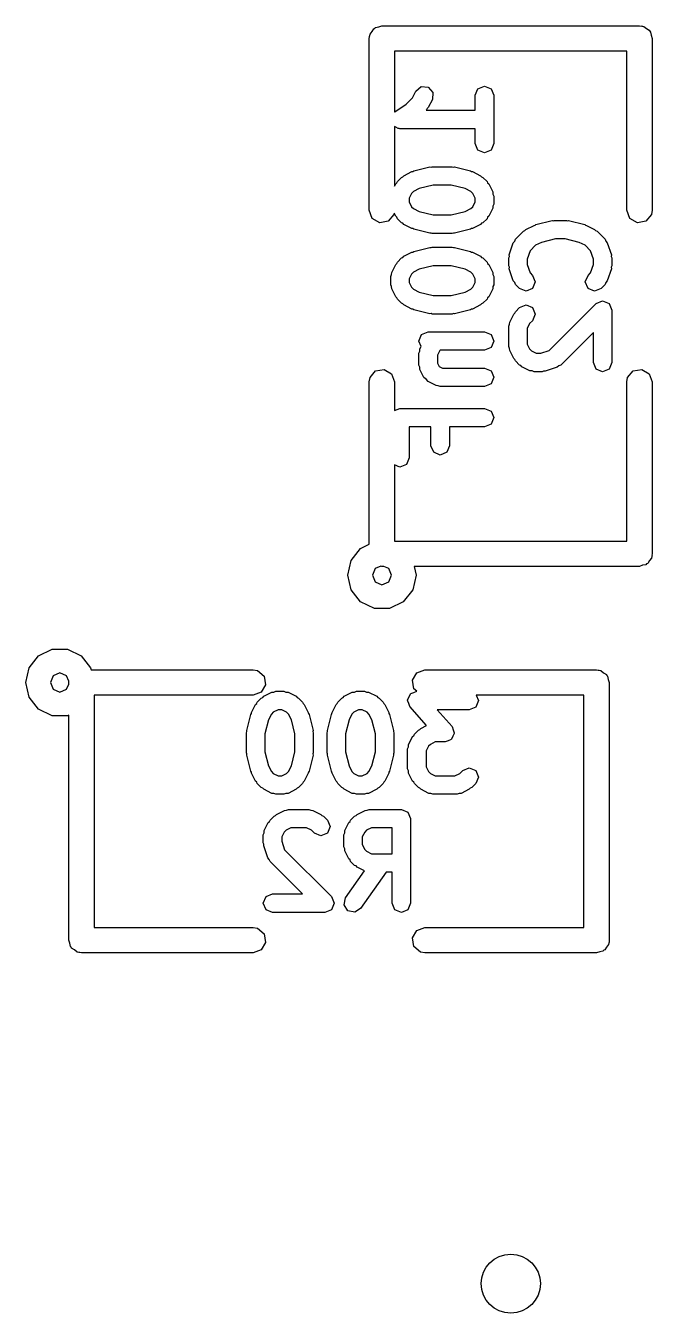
# Model space of a CAD drawing. Extents: x 0.14 to 1.5, y 0.06 to 1.54.
# Drawn here: x 0.827 to 0.973, y 1.2431 to 1.543 of the extents above; entities that cross this region are included whole.
import ezdxf

# ---------------------------------------------------------------- set-up
doc = ezdxf.new("R2010")
doc.units = 0
doc.header["$MEASUREMENT"] = 0
doc.layers.add('BLACK', color=7, linetype='CONTINUOUS')

msp = doc.modelspace()

# ---------------------------------------------------------------- linework, layer by layer
at = {"layer": 'BLACK', "linetype": 'CONTINUOUS'}
for p, q in [((0.907225, 1.54101), (0.907718, 1.5416)), ((0.907718, 1.5416), (0.908102, 1.54226)), ((0.908102, 1.54226), (0.908352, 1.54235)), ((0.908352, 1.54235), (0.908524, 1.54256)), ((0.908524, 1.54256), (0.909279, 1.54269)), ((0.909279, 1.54269), (0.91, 1.54295)), ((0.91, 1.54295), (0.97, 1.54295)), ((0.97, 1.54295), (0.970384, 1.54289)), ((0.970384, 1.54289), (0.970513, 1.54291)), ((0.970513, 1.54291), (0.970626, 1.54284)), ((0.970626, 1.54284), (0.97101, 1.54277)), ((0.97101, 1.54277), (0.971598, 1.54228)), ((0.971598, 1.54228), (0.972262, 1.5419)), ((0.972262, 1.5419), (0.972353, 1.54165)), ((0.972353, 1.54165), (0.972557, 1.54148)), ((0.972557, 1.54148), (0.97269, 1.54072)), ((0.907047, 1.54), (0.907115, 1.54038)), ((0.907047, 1.5), (0.907047, 1.54)), ((0.907092, 1.54051), (0.907158, 1.54063)), ((0.907115, 1.54038), (0.907092, 1.54051)), ((0.907158, 1.54063), (0.907225, 1.54101)), ((0.97269, 1.54072), (0.972953, 1.54)), ((0.972953, 1.54), (0.972953, 1.5)), ((0.967047, 1.53705), (0.912953, 1.53705)), ((0.912953, 1.53705), (0.912953, 1.52284)), ((0.967047, 1.5), (0.967047, 1.53705)), ((0.917113, 1.52614), (0.917896, 1.52771)), ((0.917896, 1.52771), (0.919139, 1.52878)), ((0.919139, 1.52878), (0.92078, 1.52867)), ((0.92078, 1.52867), (0.921858, 1.52743)), ((0.921858, 1.52743), (0.921742, 1.52578)), ((0.93174, 1.52675), (0.93237, 1.52827)), ((0.93174, 1.52327), (0.93174, 1.52675)), ((0.93237, 1.52827), (0.93389, 1.5289)), ((0.93389, 1.5289), (0.93541, 1.52827)), ((0.93541, 1.52827), (0.93604, 1.52675)), ((0.93604, 1.52675), (0.93604, 1.51549)), ((0.912997, 1.52291), (0.915635, 1.52466)), ((0.915635, 1.52466), (0.917113, 1.52614)), ((0.920401, 1.52335), (0.920319, 1.52327)), ((0.920319, 1.52327), (0.93174, 1.52327)), ((0.920536, 1.52368), (0.920401, 1.52335)), ((0.920803, 1.52391), (0.920536, 1.52368)), ((0.921742, 1.52578), (0.920803, 1.52391)), ((0.912953, 1.52284), (0.912997, 1.52291)), ((0.913248, 1.51936), (0.912953, 1.51948)), ((0.912953, 1.51948), (0.912953, 1.50563)), ((0.913768, 1.51901), (0.913248, 1.51936)), ((0.913985, 1.51905), (0.913768, 1.51901)), ((0.91419, 1.51897), (0.913985, 1.51905)), ((0.93174, 1.51897), (0.91419, 1.51897)), ((0.93174, 1.51549), (0.93174, 1.51897)), ((0.93237, 1.51397), (0.93174, 1.51549)), ((0.93604, 1.51549), (0.93541, 1.51397)), ((0.93389, 1.51334), (0.93237, 1.51397)), ((0.93541, 1.51397), (0.93389, 1.51334)), ((0.915105, 1.50803), (0.916981, 1.50897)), ((0.916981, 1.50897), (0.917225, 1.50899)), ((0.917225, 1.50899), (0.917421, 1.50913)), ((0.917421, 1.50913), (0.921173, 1.51007)), ((0.921173, 1.51007), (0.921443, 1.51003)), ((0.921443, 1.51003), (0.921695, 1.51013)), ((0.921695, 1.51013), (0.926385, 1.51013)), ((0.926385, 1.51013), (0.926637, 1.51003)), ((0.926637, 1.51003), (0.926907, 1.51007)), ((0.926907, 1.51007), (0.930659, 1.50913)), ((0.930659, 1.50913), (0.930855, 1.50899)), ((0.930855, 1.50899), (0.931099, 1.50897)), ((0.931099, 1.50897), (0.932975, 1.50803)), ((0.912953, 1.50563), (0.913205, 1.50613)), ((0.913205, 1.50613), (0.913472, 1.50636)), ((0.913472, 1.50636), (0.913608, 1.50669)), ((0.913608, 1.50669), (0.914546, 1.50763)), ((0.914546, 1.50763), (0.914873, 1.50776)), ((0.914873, 1.50776), (0.915105, 1.50803)), ((0.921959, 1.50583), (0.918693, 1.50502)), ((0.926121, 1.50583), (0.921959, 1.50583)), ((0.929387, 1.50502), (0.926121, 1.50583)), ((0.932975, 1.50803), (0.933207, 1.50776)), ((0.933207, 1.50776), (0.933534, 1.50763)), ((0.933534, 1.50763), (0.934472, 1.50669)), ((0.934472, 1.50669), (0.934608, 1.50636)), ((0.934608, 1.50636), (0.934875, 1.50613)), ((0.934875, 1.50613), (0.935813, 1.50425)), ((0.916895, 1.5039), (0.91634, 1.50279)), ((0.91634, 1.50279), (0.91634, 1.50192)), ((0.91734, 1.50434), (0.916895, 1.5039)), ((0.918693, 1.50502), (0.91734, 1.50434)), ((0.93074, 1.50434), (0.929387, 1.50502)), ((0.931185, 1.5039), (0.93074, 1.50434)), ((0.93174, 1.50279), (0.931185, 1.5039)), ((0.93174, 1.50192), (0.93174, 1.50279)), ((0.935813, 1.50425), (0.935848, 1.50376)), ((0.935848, 1.50376), (0.93604, 1.50329)), ((0.93604, 1.50329), (0.93604, 1.50142)), ((0.907738, 1.4981), (0.907047, 1.5)), ((0.912833, 1.49932), (0.912775, 1.49899)), ((0.913205, 1.49858), (0.912833, 1.49932)), ((0.91634, 1.50192), (0.916895, 1.50081)), ((0.916895, 1.50081), (0.91734, 1.50037)), ((0.91734, 1.50037), (0.918693, 1.49969)), ((0.918693, 1.49969), (0.921959, 1.49888)), ((0.92612, 1.49888), (0.929387, 1.49969)), ((0.929387, 1.49969), (0.93074, 1.50037)), ((0.93074, 1.50037), (0.931185, 1.50081)), ((0.931185, 1.50081), (0.93174, 1.50192)), ((0.935813, 1.50046), (0.934875, 1.49858)), ((0.935848, 1.50095), (0.935813, 1.50046)), ((0.93604, 1.50142), (0.935848, 1.50095)), ((0.967738, 1.4981), (0.967047, 1.5)), ((0.972953, 1.5), (0.972775, 1.49899)), ((0.909487, 1.49709), (0.907738, 1.4981)), ((0.911476, 1.49744), (0.909487, 1.49709)), ((0.912775, 1.49899), (0.911476, 1.49744)), ((0.913472, 1.49835), (0.913205, 1.49858)), ((0.913608, 1.49802), (0.913472, 1.49835)), ((0.914546, 1.49708), (0.913608, 1.49802)), ((0.914873, 1.49695), (0.914546, 1.49708)), ((0.915105, 1.49668), (0.914873, 1.49695)), ((0.916981, 1.49574), (0.915105, 1.49668)), ((0.921959, 1.49888), (0.92612, 1.49888)), ((0.932975, 1.49668), (0.931099, 1.49574)), ((0.933207, 1.49695), (0.932975, 1.49668)), ((0.933534, 1.49708), (0.933207, 1.49695)), ((0.934472, 1.49802), (0.933534, 1.49708)), ((0.934608, 1.49835), (0.934472, 1.49802)), ((0.934875, 1.49858), (0.934608, 1.49835)), ((0.943543, 1.49553), (0.945419, 1.49646)), ((0.945419, 1.49646), (0.945663, 1.49648)), ((0.945663, 1.49648), (0.945859, 1.49663)), ((0.945859, 1.49663), (0.949611, 1.49756)), ((0.949611, 1.49756), (0.949881, 1.49752)), ((0.949881, 1.49752), (0.950133, 1.49763)), ((0.950133, 1.49763), (0.952947, 1.49763)), ((0.952947, 1.49763), (0.953199, 1.49752)), ((0.953199, 1.49752), (0.953469, 1.49756)), ((0.953469, 1.49756), (0.957221, 1.49663)), ((0.957221, 1.49663), (0.957417, 1.49648)), ((0.957417, 1.49648), (0.957661, 1.49646)), ((0.957661, 1.49646), (0.959537, 1.49553)), ((0.969487, 1.49709), (0.967738, 1.4981)), ((0.971476, 1.49744), (0.969487, 1.49709)), ((0.972775, 1.49899), (0.971476, 1.49744)), ((0.917225, 1.49572), (0.916981, 1.49574)), ((0.917421, 1.49558), (0.917225, 1.49572)), ((0.921173, 1.49464), (0.917421, 1.49558)), ((0.921443, 1.49468), (0.921173, 1.49464)), ((0.921695, 1.49458), (0.921443, 1.49468)), ((0.926385, 1.49458), (0.921695, 1.49458)), ((0.926637, 1.49468), (0.926385, 1.49458)), ((0.926907, 1.49464), (0.926637, 1.49468)), ((0.930659, 1.49558), (0.926907, 1.49464)), ((0.930855, 1.49572), (0.930659, 1.49558)), ((0.931099, 1.49574), (0.930855, 1.49572)), ((0.940916, 1.49278), (0.941108, 1.49325)), ((0.941108, 1.49325), (0.942984, 1.49512)), ((0.942984, 1.49512), (0.943311, 1.49526)), ((0.943311, 1.49526), (0.943543, 1.49553)), ((0.950398, 1.49333), (0.947131, 1.49251)), ((0.952683, 1.49333), (0.950398, 1.49333)), ((0.955949, 1.49251), (0.952683, 1.49333)), ((0.959537, 1.49553), (0.959769, 1.49526)), ((0.959769, 1.49526), (0.960096, 1.49512)), ((0.960096, 1.49512), (0.961972, 1.49325)), ((0.961972, 1.49325), (0.962164, 1.49278)), ((0.915105, 1.48927), (0.916981, 1.49021)), ((0.916981, 1.49021), (0.917225, 1.49022)), ((0.917225, 1.49022), (0.917421, 1.49037)), ((0.917421, 1.49037), (0.921173, 1.49131)), ((0.921173, 1.49131), (0.921443, 1.49127)), ((0.921443, 1.49127), (0.921695, 1.49137)), ((0.921695, 1.49137), (0.926385, 1.49137)), ((0.926385, 1.49137), (0.926637, 1.49127)), ((0.926637, 1.49127), (0.926907, 1.49131)), ((0.926907, 1.49131), (0.930659, 1.49037)), ((0.930659, 1.49037), (0.930855, 1.49022)), ((0.930855, 1.49022), (0.931099, 1.49021)), ((0.931099, 1.49021), (0.932975, 1.48927)), ((0.93965, 1.48959), (0.940588, 1.49241)), ((0.940588, 1.49241), (0.940916, 1.49278)), ((0.944507, 1.49056), (0.94384, 1.48856)), ((0.945778, 1.49184), (0.944507, 1.49056)), ((0.947131, 1.49251), (0.945778, 1.49184)), ((0.957302, 1.49184), (0.955949, 1.49251)), ((0.958573, 1.49056), (0.957302, 1.49184)), ((0.95924, 1.48856), (0.958573, 1.49056)), ((0.962164, 1.49278), (0.962492, 1.49241)), ((0.962492, 1.49241), (0.96343, 1.48959)), ((0.912267, 1.48549), (0.913205, 1.48737)), ((0.913205, 1.48737), (0.913472, 1.4876)), ((0.913472, 1.4876), (0.913608, 1.48793)), ((0.913608, 1.48793), (0.914546, 1.48887)), ((0.914546, 1.48887), (0.914873, 1.489)), ((0.914873, 1.489), (0.915105, 1.48927)), ((0.932975, 1.48927), (0.933207, 1.489)), ((0.933207, 1.489), (0.933534, 1.48887)), ((0.933534, 1.48887), (0.934472, 1.48793)), ((0.934472, 1.48793), (0.934608, 1.4876)), ((0.934608, 1.4876), (0.934875, 1.48737)), ((0.934875, 1.48737), (0.935813, 1.48549)), ((0.93954, 1.48891), (0.939675, 1.48924)), ((0.93954, 1.48704), (0.93954, 1.48891)), ((0.939675, 1.48924), (0.93965, 1.48959)), ((0.94384, 1.48856), (0.94384, 1.48738)), ((0.94384, 1.48738), (0.944507, 1.48538)), ((0.958573, 1.48538), (0.95924, 1.48738)), ((0.95924, 1.48738), (0.95924, 1.48856)), ((0.96343, 1.48959), (0.963405, 1.48924)), ((0.963405, 1.48924), (0.96354, 1.48891)), ((0.96354, 1.48891), (0.96354, 1.48704)), ((0.91204, 1.48453), (0.912231, 1.48499)), ((0.91204, 1.48265), (0.91204, 1.48453)), ((0.912231, 1.48499), (0.912267, 1.48549)), ((0.916895, 1.48513), (0.91634, 1.48402)), ((0.91734, 1.48558), (0.916895, 1.48513)), ((0.918693, 1.48625), (0.91734, 1.48558)), ((0.921959, 1.48707), (0.918693, 1.48625)), ((0.926121, 1.48707), (0.921959, 1.48707)), ((0.929387, 1.48625), (0.926121, 1.48707)), ((0.93074, 1.48558), (0.929387, 1.48625)), ((0.931185, 1.48513), (0.93074, 1.48558)), ((0.93174, 1.48402), (0.931185, 1.48513)), ((0.935813, 1.48549), (0.935848, 1.48499)), ((0.935848, 1.48499), (0.93604, 1.48453)), ((0.93604, 1.48453), (0.93604, 1.48265)), ((0.939675, 1.48671), (0.93954, 1.48704)), ((0.93965, 1.48636), (0.939675, 1.48671)), ((0.940588, 1.48354), (0.93965, 1.48636)), ((0.944507, 1.48538), (0.945086, 1.4848)), ((0.945086, 1.4848), (0.945716, 1.48328)), ((0.957364, 1.48328), (0.957994, 1.4848)), ((0.957994, 1.4848), (0.958573, 1.48538)), ((0.96343, 1.48636), (0.962492, 1.48354)), ((0.96354, 1.48704), (0.963405, 1.48671)), ((0.963405, 1.48671), (0.96343, 1.48636)), ((0.912231, 1.48219), (0.91204, 1.48265)), ((0.912267, 1.48169), (0.912231, 1.48219)), ((0.913205, 1.47982), (0.912267, 1.48169)), ((0.91634, 1.48402), (0.91634, 1.48316)), ((0.91634, 1.48316), (0.916895, 1.48205)), ((0.916895, 1.48205), (0.91734, 1.48161)), ((0.91734, 1.48161), (0.918693, 1.48093)), ((0.929387, 1.48093), (0.93074, 1.48161)), ((0.93074, 1.48161), (0.931185, 1.48205)), ((0.931185, 1.48205), (0.93174, 1.48316)), ((0.93174, 1.48316), (0.93174, 1.48402)), ((0.935813, 1.48169), (0.934875, 1.47982)), ((0.935848, 1.48219), (0.935813, 1.48169)), ((0.93604, 1.48265), (0.935848, 1.48219)), ((0.940916, 1.48316), (0.940588, 1.48354)), ((0.941108, 1.4827), (0.940916, 1.48316)), ((0.942046, 1.48176), (0.941108, 1.4827)), ((0.943566, 1.48113), (0.942046, 1.48176)), ((0.945086, 1.48176), (0.943566, 1.48113)), ((0.945716, 1.48328), (0.945086, 1.48176)), ((0.957994, 1.48176), (0.957364, 1.48328)), ((0.959514, 1.48113), (0.957994, 1.48176)), ((0.961034, 1.48176), (0.959514, 1.48113)), ((0.961972, 1.4827), (0.961034, 1.48176)), ((0.962164, 1.48316), (0.961972, 1.4827)), ((0.962492, 1.48354), (0.962164, 1.48316)), ((0.913472, 1.47959), (0.913205, 1.47982)), ((0.913608, 1.47926), (0.913472, 1.47959)), ((0.914546, 1.47832), (0.913608, 1.47926)), ((0.914873, 1.47818), (0.914546, 1.47832)), ((0.918693, 1.48093), (0.921959, 1.48011)), ((0.921959, 1.48011), (0.92612, 1.48011)), ((0.92612, 1.48011), (0.929387, 1.48093)), ((0.933534, 1.47832), (0.933207, 1.47818)), ((0.934472, 1.47926), (0.933534, 1.47832)), ((0.934608, 1.47959), (0.934472, 1.47926)), ((0.934875, 1.47982), (0.934608, 1.47959)), ((0.948971, 1.46734), (0.95987, 1.47824)), ((0.95987, 1.47824), (0.96139, 1.47887)), ((0.96139, 1.47887), (0.96291, 1.47824)), ((0.96291, 1.47824), (0.96354, 1.47672)), ((0.915105, 1.47792), (0.914873, 1.47818)), ((0.916981, 1.47698), (0.915105, 1.47792)), ((0.917225, 1.47696), (0.916981, 1.47698)), ((0.917421, 1.47682), (0.917225, 1.47696)), ((0.921173, 1.47588), (0.917421, 1.47682)), ((0.921443, 1.47592), (0.921173, 1.47588)), ((0.921695, 1.47581), (0.921443, 1.47592)), ((0.926385, 1.47581), (0.921695, 1.47581)), ((0.926637, 1.47592), (0.926385, 1.47581)), ((0.926907, 1.47588), (0.926637, 1.47592)), ((0.930659, 1.47682), (0.926907, 1.47588)), ((0.930855, 1.47696), (0.930659, 1.47682)), ((0.931099, 1.47698), (0.930855, 1.47696)), ((0.932975, 1.47792), (0.931099, 1.47698)), ((0.933207, 1.47818), (0.932975, 1.47792)), ((0.939767, 1.47393), (0.940705, 1.4758)), ((0.940705, 1.4758), (0.940972, 1.47603)), ((0.940972, 1.47603), (0.941108, 1.47636)), ((0.941108, 1.47636), (0.942046, 1.4773)), ((0.942046, 1.4773), (0.943566, 1.47793)), ((0.943566, 1.47793), (0.945086, 1.4773)), ((0.945086, 1.4773), (0.945716, 1.47578)), ((0.945716, 1.47578), (0.945086, 1.47426)), ((0.96354, 1.47672), (0.96354, 1.46452)), ((0.93954, 1.47296), (0.939731, 1.47343)), ((0.93954, 1.46827), (0.93954, 1.47296)), ((0.939731, 1.47343), (0.939767, 1.47393)), ((0.944395, 1.47357), (0.94384, 1.47246)), ((0.94384, 1.47246), (0.94384, 1.46878)), ((0.945086, 1.47426), (0.944395, 1.47357)), ((0.918607, 1.46952), (0.919236, 1.47104)), ((0.919129, 1.46826), (0.918607, 1.46952)), ((0.919236, 1.47104), (0.920757, 1.47167)), ((0.920757, 1.47167), (0.93389, 1.47167)), ((0.93389, 1.47167), (0.93541, 1.47104)), ((0.93541, 1.47104), (0.93604, 1.46952)), ((0.93604, 1.46952), (0.93541, 1.468)), ((0.95924, 1.47153), (0.951653, 1.46394)), ((0.95924, 1.46452), (0.95924, 1.47153)), ((0.918607, 1.46671), (0.918798, 1.46717)), ((0.918607, 1.46389), (0.918607, 1.46671)), ((0.918798, 1.46717), (0.918834, 1.46767)), ((0.918834, 1.46767), (0.919129, 1.46826)), ((0.923462, 1.46731), (0.922907, 1.4662)), ((0.923523, 1.46737), (0.923462, 1.46731)), ((0.93389, 1.46737), (0.923523, 1.46737)), ((0.93541, 1.468), (0.93389, 1.46737)), ((0.939731, 1.46781), (0.93954, 1.46827)), ((0.939767, 1.46731), (0.939731, 1.46781)), ((0.940705, 1.46544), (0.939767, 1.46731)), ((0.94384, 1.46878), (0.944395, 1.46767)), ((0.944395, 1.46767), (0.94484, 1.46723)), ((0.94484, 1.46723), (0.94595, 1.46667)), ((0.94595, 1.46667), (0.94697, 1.46667)), ((0.94697, 1.46667), (0.948971, 1.46734)), ((0.918798, 1.46343), (0.918607, 1.46389)), ((0.918834, 1.46293), (0.918798, 1.46343)), ((0.922907, 1.4662), (0.922907, 1.4644)), ((0.922907, 1.4644), (0.923297, 1.46362)), ((0.923297, 1.46362), (0.924078, 1.46323)), ((0.924078, 1.46323), (0.93389, 1.46323)), ((0.93389, 1.46323), (0.93541, 1.4626)), ((0.940972, 1.4652), (0.940705, 1.46544)), ((0.941108, 1.46488), (0.940972, 1.4652)), ((0.942046, 1.46394), (0.941108, 1.46488)), ((0.942373, 1.4638), (0.942046, 1.46394)), ((0.942605, 1.46354), (0.942373, 1.4638)), ((0.944481, 1.4626), (0.942605, 1.46354)), ((0.950813, 1.46342), (0.947998, 1.46248)), ((0.951191, 1.46375), (0.950813, 1.46342)), ((0.951653, 1.46394), (0.951191, 1.46375)), ((0.95987, 1.463), (0.95924, 1.46452)), ((0.96354, 1.46452), (0.96291, 1.463)), ((0.907047, 1.46), (0.907225, 1.46101)), ((0.907225, 1.46101), (0.908524, 1.46256)), ((0.908524, 1.46256), (0.910513, 1.46291)), ((0.910513, 1.46291), (0.912262, 1.4619)), ((0.912262, 1.4619), (0.912953, 1.46)), ((0.919772, 1.46106), (0.918834, 1.46293)), ((0.920287, 1.46061), (0.919772, 1.46106)), ((0.920733, 1.46009), (0.920287, 1.46061)), ((0.93541, 1.4626), (0.93604, 1.46108)), ((0.93604, 1.46108), (0.93541, 1.45956)), ((0.94498, 1.46256), (0.944481, 1.4626)), ((0.945442, 1.46237), (0.94498, 1.46256)), ((0.947319, 1.46237), (0.945442, 1.46237)), ((0.947645, 1.46251), (0.947319, 1.46237)), ((0.947998, 1.46248), (0.947645, 1.46251)), ((0.96139, 1.46237), (0.95987, 1.463)), ((0.96291, 1.463), (0.96139, 1.46237)), ((0.967047, 1.46), (0.967225, 1.46101)), ((0.967225, 1.46101), (0.968524, 1.46256)), ((0.968524, 1.46256), (0.970513, 1.46291)), ((0.970513, 1.46291), (0.972262, 1.4619)), ((0.972262, 1.4619), (0.972953, 1.46)), ((0.907047, 1.42218), (0.907047, 1.46)), ((0.912953, 1.46), (0.912953, 1.45334)), ((0.922609, 1.45916), (0.920733, 1.46009)), ((0.923109, 1.45912), (0.922609, 1.45916)), ((0.923571, 1.45893), (0.923109, 1.45912)), ((0.93389, 1.45893), (0.923571, 1.45893)), ((0.93541, 1.45956), (0.93389, 1.45893)), ((0.967047, 1.42295), (0.967047, 1.46)), ((0.972953, 1.46), (0.972953, 1.42)), ((0.912953, 1.45334), (0.91419, 1.45385)), ((0.91419, 1.45385), (0.93389, 1.45385)), ((0.93389, 1.45385), (0.93541, 1.45322)), ((0.93541, 1.45322), (0.93604, 1.4517)), ((0.93604, 1.4517), (0.93541, 1.45018)), ((0.921421, 1.44955), (0.91634, 1.44955)), ((0.91634, 1.44955), (0.91634, 1.44232)), ((0.921421, 1.44513), (0.921421, 1.44955)), ((0.93389, 1.44955), (0.925721, 1.44955)), ((0.925721, 1.44955), (0.925721, 1.44513)), ((0.93541, 1.45018), (0.93389, 1.44955)), ((0.91634, 1.44232), (0.91571, 1.4408)), ((0.922051, 1.44361), (0.921421, 1.44513)), ((0.923571, 1.44298), (0.922051, 1.44361)), ((0.925091, 1.44361), (0.923571, 1.44298)), ((0.925721, 1.44513), (0.925091, 1.44361)), ((0.91419, 1.44017), (0.912953, 1.44068)), ((0.912953, 1.44068), (0.912953, 1.42295)), ((0.91571, 1.4408), (0.91419, 1.44017)), ((0.905042, 1.42122), (0.907047, 1.42218)), ((0.912953, 1.42295), (0.967047, 1.42295)), ((0.902047, 1.415), (0.902835, 1.41845)), ((0.902835, 1.41845), (0.905042, 1.42122)), ((0.972282, 1.4184), (0.971898, 1.41774)), ((0.972775, 1.41899), (0.972282, 1.4184)), ((0.972842, 1.41937), (0.972775, 1.41899)), ((0.972908, 1.41949), (0.972842, 1.41937)), ((0.972953, 1.42), (0.972885, 1.41962)), ((0.972885, 1.41962), (0.972908, 1.41949)), ((0.908433, 1.41657), (0.907784, 1.415)), ((0.909714, 1.4171), (0.908433, 1.41657)), ((0.91, 1.41705), (0.909714, 1.4171)), ((0.910407, 1.41705), (0.91, 1.41705)), ((0.911567, 1.41657), (0.910407, 1.41705)), ((0.912216, 1.415), (0.911567, 1.41657)), ((0.97, 1.41705), (0.917486, 1.41705)), ((0.917486, 1.41705), (0.917953, 1.415)), ((0.970721, 1.41731), (0.97, 1.41705)), ((0.971476, 1.41744), (0.970721, 1.41731)), ((0.971648, 1.41765), (0.971476, 1.41744)), ((0.971898, 1.41774), (0.971648, 1.41765)), ((0.902835, 1.41155), (0.902047, 1.415)), ((0.907784, 1.415), (0.908433, 1.41343)), ((0.908433, 1.41343), (0.91, 1.41278)), ((0.91, 1.41278), (0.911567, 1.41343)), ((0.911567, 1.41343), (0.912216, 1.415)), ((0.917953, 1.415), (0.917165, 1.41155)), ((0.905042, 1.40878), (0.902835, 1.41155)), ((0.917165, 1.41155), (0.914958, 1.40878)), ((0.90823, 1.40725), (0.905042, 1.40878)), ((0.91177, 1.40725), (0.90823, 1.40725)), ((0.914958, 1.40878), (0.91177, 1.40725)), ((0.830042, 1.39622), (0.83323, 1.39775)), ((0.83323, 1.39775), (0.83677, 1.39775)), ((0.83677, 1.39775), (0.839958, 1.39622)), ((0.827835, 1.39345), (0.830042, 1.39622)), ((0.839958, 1.39622), (0.842165, 1.39345)), ((0.827047, 1.39), (0.827835, 1.39345)), ((0.833433, 1.39157), (0.832784, 1.39)), ((0.835, 1.39222), (0.833433, 1.39157)), ((0.836567, 1.39157), (0.835, 1.39222)), ((0.837098, 1.39029), (0.836567, 1.39157)), ((0.842165, 1.39345), (0.842279, 1.39295)), ((0.842279, 1.39295), (0.88, 1.39295)), ((0.88, 1.39295), (0.88101, 1.39277)), ((0.88101, 1.39277), (0.882557, 1.39148)), ((0.882557, 1.39148), (0.882908, 1.38949)), ((0.917092, 1.39051), (0.918102, 1.39226)), ((0.918102, 1.39226), (0.92, 1.39295)), ((0.92, 1.39295), (0.96, 1.39295)), ((0.96, 1.39295), (0.960384, 1.39289)), ((0.960384, 1.39289), (0.960513, 1.39291)), ((0.960513, 1.39291), (0.960626, 1.39284)), ((0.960626, 1.39284), (0.96101, 1.39277)), ((0.96101, 1.39277), (0.961598, 1.39228)), ((0.961598, 1.39228), (0.962262, 1.3919)), ((0.962262, 1.3919), (0.962353, 1.39165)), ((0.962353, 1.39165), (0.962557, 1.39148)), ((0.962557, 1.39148), (0.96269, 1.39072)), ((0.827835, 1.38655), (0.827047, 1.39)), ((0.832784, 1.39), (0.833433, 1.38843)), ((0.833433, 1.38843), (0.835, 1.38778)), ((0.835, 1.38778), (0.836567, 1.38843)), ((0.836567, 1.38843), (0.837047, 1.38959)), ((0.837047, 1.39), (0.837098, 1.39029)), ((0.837047, 1.38959), (0.837047, 1.39)), ((0.882908, 1.38949), (0.881898, 1.38774)), ((0.917443, 1.38852), (0.917092, 1.39051)), ((0.918121, 1.38795), (0.917443, 1.38852)), ((0.96269, 1.39072), (0.962953, 1.39)), ((0.962953, 1.39), (0.962953, 1.33)), ((0.830042, 1.38378), (0.827835, 1.38655)), ((0.88, 1.38705), (0.842953, 1.38705)), ((0.842953, 1.38705), (0.842953, 1.33295)), ((0.881898, 1.38774), (0.88, 1.38705)), ((0.88083, 1.38513), (0.880965, 1.38545)), ((0.880965, 1.38545), (0.881904, 1.38639)), ((0.881904, 1.38639), (0.88223, 1.38653)), ((0.88223, 1.38653), (0.882462, 1.38679)), ((0.882462, 1.38679), (0.884339, 1.38773)), ((0.884339, 1.38773), (0.884838, 1.38777)), ((0.884838, 1.38777), (0.8853, 1.38796)), ((0.8853, 1.38796), (0.887176, 1.38796)), ((0.887176, 1.38796), (0.887639, 1.38777)), ((0.887639, 1.38777), (0.888138, 1.38773)), ((0.888138, 1.38773), (0.890014, 1.38679)), ((0.890014, 1.38679), (0.890246, 1.38653)), ((0.890246, 1.38653), (0.890573, 1.38639)), ((0.890573, 1.38639), (0.891511, 1.38545)), ((0.891511, 1.38545), (0.891646, 1.38513)), ((0.899592, 1.38513), (0.899727, 1.38545)), ((0.899727, 1.38545), (0.900665, 1.38639)), ((0.900665, 1.38639), (0.900992, 1.38653)), ((0.900992, 1.38653), (0.901224, 1.38679)), ((0.901224, 1.38679), (0.9031, 1.38773)), ((0.9031, 1.38773), (0.9036, 1.38777)), ((0.9036, 1.38777), (0.904062, 1.38796)), ((0.904062, 1.38796), (0.905938, 1.38796)), ((0.905938, 1.38796), (0.9064, 1.38777)), ((0.9064, 1.38777), (0.9069, 1.38773)), ((0.9069, 1.38773), (0.908776, 1.38679)), ((0.908776, 1.38679), (0.909008, 1.38653)), ((0.909008, 1.38653), (0.909334, 1.38639)), ((0.909334, 1.38639), (0.910273, 1.38545)), ((0.910273, 1.38545), (0.910408, 1.38513)), ((0.915983, 1.38581), (0.916013, 1.38588)), ((0.916273, 1.38511), (0.915983, 1.38581)), ((0.915988, 1.38595), (0.916324, 1.38663)), ((0.916013, 1.38588), (0.915988, 1.38595)), ((0.916324, 1.38663), (0.916613, 1.38733)), ((0.916613, 1.38733), (0.916684, 1.38736)), ((0.916684, 1.38736), (0.916718, 1.38743)), ((0.916718, 1.38743), (0.917434, 1.38767)), ((0.917434, 1.38767), (0.918121, 1.38795)), ((0.932479, 1.38581), (0.931849, 1.38429)), ((0.957047, 1.38705), (0.931966, 1.38705)), ((0.931966, 1.38705), (0.932479, 1.38581)), ((0.957047, 1.33295), (0.957047, 1.38705)), ((0.83323, 1.38225), (0.830042, 1.38378)), ((0.837047, 1.38238), (0.83677, 1.38225)), ((0.837047, 1.33), (0.837047, 1.38238)), ((0.878524, 1.37883), (0.879462, 1.38258)), ((0.879462, 1.38258), (0.879607, 1.38278)), ((0.879607, 1.38278), (0.879625, 1.38302)), ((0.879625, 1.38302), (0.880563, 1.3849)), ((0.880563, 1.3849), (0.88083, 1.38513)), ((0.884253, 1.38266), (0.883576, 1.38131)), ((0.884697, 1.3831), (0.884253, 1.38266)), ((0.885808, 1.38366), (0.884697, 1.3831)), ((0.886669, 1.38366), (0.885808, 1.38366)), ((0.887779, 1.3831), (0.886669, 1.38366)), ((0.888223, 1.38266), (0.887779, 1.3831)), ((0.8889, 1.38131), (0.888223, 1.38266)), ((0.891646, 1.38513), (0.891914, 1.3849)), ((0.891914, 1.3849), (0.892852, 1.38302)), ((0.892852, 1.38302), (0.892869, 1.38278)), ((0.892869, 1.38278), (0.893014, 1.38258)), ((0.893014, 1.38258), (0.893952, 1.37883)), ((0.897286, 1.37883), (0.898224, 1.38258)), ((0.898224, 1.38258), (0.898369, 1.38278)), ((0.898369, 1.38278), (0.898386, 1.38302)), ((0.898386, 1.38302), (0.899325, 1.3849)), ((0.899325, 1.3849), (0.899592, 1.38513)), ((0.903015, 1.38266), (0.902338, 1.38131)), ((0.903459, 1.3831), (0.903015, 1.38266)), ((0.904569, 1.38366), (0.903459, 1.3831)), ((0.905431, 1.38366), (0.904569, 1.38366)), ((0.906541, 1.3831), (0.905431, 1.38366)), ((0.906985, 1.38266), (0.906541, 1.3831)), ((0.907662, 1.38131), (0.906985, 1.38266)), ((0.910408, 1.38513), (0.910675, 1.3849)), ((0.910675, 1.3849), (0.911613, 1.38302)), ((0.911613, 1.38302), (0.911631, 1.38278)), ((0.911631, 1.38278), (0.911776, 1.38258)), ((0.911776, 1.38258), (0.912714, 1.37883)), ((0.916515, 1.38439), (0.916273, 1.38511)), ((0.920393, 1.37996), (0.916515, 1.38439)), ((0.930329, 1.38366), (0.922871, 1.38366)), ((0.922871, 1.38366), (0.926318, 1.37972)), ((0.931849, 1.38429), (0.930329, 1.38366)), ((0.83677, 1.38225), (0.83323, 1.38225)), ((0.883576, 1.38131), (0.88276, 1.37804)), ((0.889717, 1.37804), (0.8889, 1.38131)), ((0.902338, 1.38131), (0.901521, 1.37804)), ((0.908479, 1.37804), (0.907662, 1.38131)), ((0.918816, 1.37902), (0.919048, 1.37929)), ((0.919048, 1.37929), (0.920393, 1.37996)), ((0.926318, 1.37972), (0.92656, 1.379)), ((0.87846, 1.37831), (0.878564, 1.37856)), ((0.87846, 1.37361), (0.87846, 1.37831)), ((0.878564, 1.37856), (0.878524, 1.37883)), ((0.88276, 1.37804), (0.88276, 1.37388)), ((0.889717, 1.37388), (0.889717, 1.37804)), ((0.893952, 1.37883), (0.893912, 1.37856)), ((0.893912, 1.37856), (0.894017, 1.37831)), ((0.894017, 1.37831), (0.894017, 1.37361)), ((0.897221, 1.37831), (0.897326, 1.37856)), ((0.897221, 1.37361), (0.897221, 1.37831)), ((0.897326, 1.37856), (0.897286, 1.37883)), ((0.901521, 1.37804), (0.901521, 1.37388)), ((0.908479, 1.37388), (0.908479, 1.37804)), ((0.912714, 1.37883), (0.912674, 1.37856)), ((0.912674, 1.37856), (0.912779, 1.37831)), ((0.912779, 1.37831), (0.912779, 1.37361)), ((0.91621, 1.37551), (0.917148, 1.37739)), ((0.917148, 1.37739), (0.917416, 1.37762)), ((0.917416, 1.37762), (0.917551, 1.37795)), ((0.917551, 1.37795), (0.918489, 1.37889)), ((0.918489, 1.37889), (0.918816, 1.37902)), ((0.925399, 1.37644), (0.9247, 1.37616)), ((0.926116, 1.37669), (0.925399, 1.37644)), ((0.92615, 1.37676), (0.926116, 1.37669)), ((0.92622, 1.37678), (0.92615, 1.37676)), ((0.92651, 1.37748), (0.92622, 1.37678)), ((0.926845, 1.37816), (0.92651, 1.37748)), ((0.92656, 1.379), (0.92685, 1.37831)), ((0.92685, 1.37831), (0.926821, 1.37823)), ((0.926821, 1.37823), (0.926845, 1.37816)), ((0.878564, 1.37336), (0.87846, 1.37361)), ((0.878524, 1.37309), (0.878564, 1.37336)), ((0.88276, 1.37388), (0.883576, 1.37061)), ((0.8889, 1.37061), (0.889717, 1.37388)), ((0.894017, 1.37361), (0.893912, 1.37336)), ((0.893912, 1.37336), (0.893952, 1.37309)), ((0.897326, 1.37336), (0.897221, 1.37361)), ((0.897286, 1.37309), (0.897326, 1.37336)), ((0.901521, 1.37388), (0.902338, 1.37061)), ((0.907662, 1.37061), (0.908479, 1.37388)), ((0.912779, 1.37361), (0.912674, 1.37336)), ((0.912674, 1.37336), (0.912714, 1.37309)), ((0.915983, 1.37455), (0.916175, 1.37502)), ((0.915983, 1.36986), (0.915983, 1.37455)), ((0.916175, 1.37502), (0.91621, 1.37551)), ((0.920838, 1.37516), (0.920283, 1.37405)), ((0.920283, 1.37405), (0.920283, 1.37037)), ((0.921283, 1.3756), (0.920838, 1.37516)), ((0.922393, 1.37616), (0.921283, 1.3756)), ((0.9247, 1.37616), (0.922393, 1.37616)), ((0.879462, 1.36934), (0.878524, 1.37309)), ((0.883576, 1.37061), (0.884253, 1.36926)), ((0.888223, 1.36926), (0.8889, 1.37061)), ((0.893952, 1.37309), (0.893014, 1.36934)), ((0.898224, 1.36934), (0.897286, 1.37309)), ((0.902338, 1.37061), (0.903015, 1.36926)), ((0.906985, 1.36926), (0.907662, 1.37061)), ((0.912714, 1.37309), (0.911776, 1.36934)), ((0.920283, 1.37037), (0.920838, 1.36926)), ((0.879607, 1.36914), (0.879462, 1.36934)), ((0.879625, 1.3689), (0.879607, 1.36914)), ((0.880563, 1.36702), (0.879625, 1.3689)), ((0.884253, 1.36926), (0.884697, 1.36882)), ((0.884697, 1.36882), (0.885808, 1.36826)), ((0.885808, 1.36826), (0.886669, 1.36826)), ((0.886669, 1.36826), (0.887779, 1.36882)), ((0.887779, 1.36882), (0.888223, 1.36926)), ((0.892852, 1.3689), (0.891914, 1.36702)), ((0.892869, 1.36914), (0.892852, 1.3689)), ((0.893014, 1.36934), (0.892869, 1.36914)), ((0.898369, 1.36914), (0.898224, 1.36934)), ((0.898386, 1.3689), (0.898369, 1.36914)), ((0.899325, 1.36702), (0.898386, 1.3689)), ((0.903015, 1.36926), (0.903459, 1.36882)), ((0.903459, 1.36882), (0.904569, 1.36826)), ((0.904569, 1.36826), (0.905431, 1.36826)), ((0.905431, 1.36826), (0.906541, 1.36882)), ((0.906541, 1.36882), (0.906985, 1.36926)), ((0.911613, 1.3689), (0.910675, 1.36702)), ((0.911631, 1.36914), (0.911613, 1.3689)), ((0.911776, 1.36934), (0.911631, 1.36914)), ((0.916175, 1.3694), (0.915983, 1.36986)), ((0.91621, 1.3689), (0.916175, 1.3694)), ((0.917148, 1.36702), (0.91621, 1.3689)), ((0.920838, 1.36926), (0.921283, 1.36882)), ((0.921283, 1.36882), (0.922393, 1.36826)), ((0.922393, 1.36826), (0.927007, 1.36826)), ((0.927007, 1.36826), (0.928117, 1.36882)), ((0.928117, 1.36882), (0.928808, 1.36951)), ((0.928808, 1.36951), (0.930329, 1.37014)), ((0.930329, 1.37014), (0.931849, 1.36951)), ((0.931849, 1.36951), (0.932479, 1.36799)), ((0.932479, 1.36799), (0.931849, 1.36647)), ((0.88083, 1.36679), (0.880563, 1.36702)), ((0.880965, 1.36647), (0.88083, 1.36679)), ((0.881904, 1.36553), (0.880965, 1.36647)), ((0.88223, 1.36539), (0.881904, 1.36553)), ((0.882462, 1.36513), (0.88223, 1.36539)), ((0.884339, 1.36419), (0.882462, 1.36513)), ((0.890014, 1.36513), (0.888138, 1.36419)), ((0.890246, 1.36539), (0.890014, 1.36513)), ((0.890573, 1.36553), (0.890246, 1.36539)), ((0.891511, 1.36647), (0.890573, 1.36553)), ((0.891646, 1.36679), (0.891511, 1.36647)), ((0.891914, 1.36702), (0.891646, 1.36679)), ((0.899592, 1.36679), (0.899325, 1.36702)), ((0.899727, 1.36647), (0.899592, 1.36679)), ((0.900665, 1.36553), (0.899727, 1.36647)), ((0.900992, 1.36539), (0.900665, 1.36553)), ((0.901224, 1.36513), (0.900992, 1.36539)), ((0.9031, 1.36419), (0.901224, 1.36513)), ((0.908776, 1.36513), (0.9069, 1.36419)), ((0.909008, 1.36539), (0.908776, 1.36513)), ((0.909334, 1.36553), (0.909008, 1.36539)), ((0.910273, 1.36647), (0.909334, 1.36553)), ((0.910408, 1.36679), (0.910273, 1.36647)), ((0.910675, 1.36702), (0.910408, 1.36679)), ((0.917416, 1.36679), (0.917148, 1.36702)), ((0.917551, 1.36647), (0.917416, 1.36679)), ((0.918489, 1.36553), (0.917551, 1.36647)), ((0.918816, 1.36539), (0.918489, 1.36553)), ((0.919048, 1.36513), (0.918816, 1.36539)), ((0.920924, 1.36419), (0.919048, 1.36513)), ((0.930352, 1.36513), (0.928476, 1.36419)), ((0.930584, 1.36539), (0.930352, 1.36513)), ((0.930911, 1.36553), (0.930584, 1.36539)), ((0.931849, 1.36647), (0.930911, 1.36553)), ((0.884838, 1.36415), (0.884339, 1.36419)), ((0.8853, 1.36396), (0.884838, 1.36415)), ((0.887176, 1.36396), (0.8853, 1.36396)), ((0.887639, 1.36415), (0.887176, 1.36396)), ((0.888138, 1.36419), (0.887639, 1.36415)), ((0.9036, 1.36415), (0.9031, 1.36419)), ((0.904062, 1.36396), (0.9036, 1.36415)), ((0.905938, 1.36396), (0.904062, 1.36396)), ((0.9064, 1.36415), (0.905938, 1.36396)), ((0.9069, 1.36419), (0.9064, 1.36415)), ((0.921423, 1.36415), (0.920924, 1.36419)), ((0.921886, 1.36396), (0.921423, 1.36415)), ((0.927514, 1.36396), (0.921886, 1.36396)), ((0.927977, 1.36415), (0.927514, 1.36396)), ((0.928476, 1.36419), (0.927977, 1.36415)), ((0.883939, 1.35795), (0.884877, 1.35889)), ((0.884877, 1.35889), (0.885204, 1.35903)), ((0.885204, 1.35903), (0.885436, 1.35929)), ((0.885436, 1.35929), (0.887312, 1.36023)), ((0.887312, 1.36023), (0.887811, 1.36027)), ((0.887811, 1.36027), (0.888274, 1.36046)), ((0.888274, 1.36046), (0.892964, 1.36046)), ((0.892964, 1.36046), (0.893427, 1.36027)), ((0.893427, 1.36027), (0.893926, 1.36023)), ((0.893926, 1.36023), (0.895802, 1.35929)), ((0.895802, 1.35929), (0.896034, 1.35903)), ((0.896034, 1.35903), (0.896361, 1.35889)), ((0.896361, 1.35889), (0.897299, 1.35795)), ((0.902701, 1.35795), (0.903639, 1.35889)), ((0.903639, 1.35889), (0.903966, 1.35903)), ((0.903966, 1.35903), (0.904198, 1.35929)), ((0.904198, 1.35929), (0.906074, 1.36023)), ((0.906074, 1.36023), (0.906573, 1.36027)), ((0.906573, 1.36027), (0.907036, 1.36046)), ((0.907036, 1.36046), (0.91454, 1.36046)), ((0.91454, 1.36046), (0.916061, 1.35983)), ((0.916061, 1.35983), (0.91669, 1.35831)), ((0.91669, 1.35831), (0.91669, 1.33861)), ((0.882563, 1.35502), (0.882598, 1.35552)), ((0.882598, 1.35552), (0.883536, 1.3574)), ((0.883536, 1.3574), (0.883804, 1.35763)), ((0.883804, 1.35763), (0.883939, 1.35795)), ((0.887671, 1.3556), (0.887226, 1.35516)), ((0.888781, 1.35616), (0.887671, 1.3556)), ((0.892457, 1.35616), (0.888781, 1.35616)), ((0.893567, 1.3556), (0.892457, 1.35616)), ((0.894258, 1.35491), (0.893567, 1.3556)), ((0.897299, 1.35795), (0.897929, 1.35643)), ((0.897929, 1.35643), (0.897299, 1.35491)), ((0.901325, 1.35502), (0.90136, 1.35552)), ((0.90136, 1.35552), (0.902298, 1.3574)), ((0.902298, 1.3574), (0.902566, 1.35763)), ((0.902566, 1.35763), (0.902701, 1.35795)), ((0.906433, 1.3556), (0.905988, 1.35516)), ((0.907543, 1.35616), (0.906433, 1.3556)), ((0.91239, 1.35616), (0.907543, 1.35616)), ((0.91239, 1.35014), (0.91239, 1.35616)), ((0.882371, 1.35456), (0.882563, 1.35502)), ((0.882371, 1.35268), (0.882371, 1.35456)), ((0.882507, 1.35235), (0.882371, 1.35268)), ((0.882482, 1.352), (0.882507, 1.35235)), ((0.887226, 1.35516), (0.886671, 1.35405)), ((0.886671, 1.35405), (0.886671, 1.35303)), ((0.886671, 1.35303), (0.887339, 1.35103)), ((0.895779, 1.35428), (0.894258, 1.35491)), ((0.897299, 1.35491), (0.895779, 1.35428)), ((0.901133, 1.35456), (0.901325, 1.35502)), ((0.901133, 1.35174), (0.901133, 1.35456)), ((0.905988, 1.35516), (0.905433, 1.35405)), ((0.905433, 1.35405), (0.905433, 1.35225)), ((0.88342, 1.34919), (0.882482, 1.352)), ((0.887339, 1.35103), (0.898237, 1.34013)), ((0.901325, 1.35128), (0.901133, 1.35174)), ((0.90136, 1.35078), (0.901325, 1.35128)), ((0.902298, 1.34891), (0.90136, 1.35078)), ((0.905433, 1.35225), (0.905988, 1.35114)), ((0.905988, 1.35114), (0.906433, 1.3507)), ((0.906433, 1.3507), (0.907543, 1.35014)), ((0.907543, 1.35014), (0.91239, 1.35014)), ((0.883748, 1.34881), (0.88342, 1.34919)), ((0.883939, 1.34835), (0.883748, 1.34881)), ((0.891526, 1.34076), (0.883939, 1.34835)), ((0.902566, 1.34867), (0.902298, 1.34891)), ((0.902701, 1.34835), (0.902566, 1.34867)), ((0.903639, 1.34741), (0.902701, 1.34835)), ((0.903966, 1.34727), (0.903639, 1.34741)), ((0.904198, 1.34701), (0.903966, 1.34727)), ((0.90593, 1.34614), (0.904198, 1.34701)), ((0.901522, 1.33984), (0.90593, 1.34614)), ((0.910969, 1.34584), (0.905045, 1.33738)), ((0.91239, 1.34584), (0.910969, 1.34584)), ((0.91239, 1.33861), (0.91239, 1.34584)), ((0.883001, 1.34013), (0.884521, 1.34076)), ((0.884521, 1.34076), (0.891526, 1.34076)), ((0.882371, 1.33861), (0.883001, 1.34013)), ((0.883001, 1.33709), (0.882371, 1.33861)), ((0.898237, 1.34013), (0.898867, 1.33861)), ((0.898867, 1.33861), (0.898237, 1.33709)), ((0.901166, 1.33824), (0.901522, 1.33984)), ((0.90205, 1.33685), (0.901166, 1.33824)), ((0.905045, 1.33738), (0.903657, 1.33649)), ((0.91302, 1.33709), (0.91239, 1.33861)), ((0.91669, 1.33861), (0.916061, 1.33709)), ((0.884521, 1.33646), (0.883001, 1.33709)), ((0.896717, 1.33646), (0.884521, 1.33646)), ((0.898237, 1.33709), (0.896717, 1.33646)), ((0.903657, 1.33649), (0.90205, 1.33685)), ((0.91454, 1.33646), (0.91302, 1.33709)), ((0.916061, 1.33709), (0.91454, 1.33646)), ((0.842953, 1.33295), (0.88, 1.33295)), ((0.88, 1.33295), (0.88101, 1.33277)), ((0.88101, 1.33277), (0.882557, 1.33148)), ((0.882557, 1.33148), (0.882908, 1.32949)), ((0.917092, 1.33051), (0.918102, 1.33226)), ((0.918102, 1.33226), (0.92, 1.33295)), ((0.92, 1.33295), (0.957047, 1.33295)), ((0.83731, 1.32928), (0.837047, 1.33)), ((0.837443, 1.32852), (0.83731, 1.32928)), ((0.837647, 1.32835), (0.837443, 1.32852)), ((0.837738, 1.3281), (0.837647, 1.32835)), ((0.882908, 1.32949), (0.881898, 1.32774)), ((0.917443, 1.32852), (0.917092, 1.33051)), ((0.91899, 1.32723), (0.917443, 1.32852)), ((0.962282, 1.3284), (0.961898, 1.32774)), ((0.962775, 1.32899), (0.962282, 1.3284)), ((0.962842, 1.32937), (0.962775, 1.32899)), ((0.962908, 1.32949), (0.962842, 1.32937)), ((0.962953, 1.33), (0.962885, 1.32962)), ((0.962885, 1.32962), (0.962908, 1.32949)), ((0.838402, 1.32772), (0.837738, 1.3281)), ((0.83899, 1.32723), (0.838402, 1.32772)), ((0.839374, 1.32716), (0.83899, 1.32723)), ((0.839487, 1.32709), (0.839374, 1.32716)), ((0.839616, 1.32711), (0.839487, 1.32709)), ((0.84, 1.32705), (0.839616, 1.32711)), ((0.88, 1.32705), (0.84, 1.32705)), ((0.881898, 1.32774), (0.88, 1.32705)), ((0.92, 1.32705), (0.91899, 1.32723)), ((0.96, 1.32705), (0.92, 1.32705)), ((0.960721, 1.32731), (0.96, 1.32705)), ((0.961476, 1.32744), (0.960721, 1.32731)), ((0.961648, 1.32765), (0.961476, 1.32744)), ((0.961898, 1.32774), (0.961648, 1.32765))]:
    msp.add_line(p, q, dxfattribs=at)
at = {"layer": 'BLACK'}
msp.add_circle((0.94, 1.25), 0.00689, dxfattribs=at)

doc.saveas('drawing.dxf')
